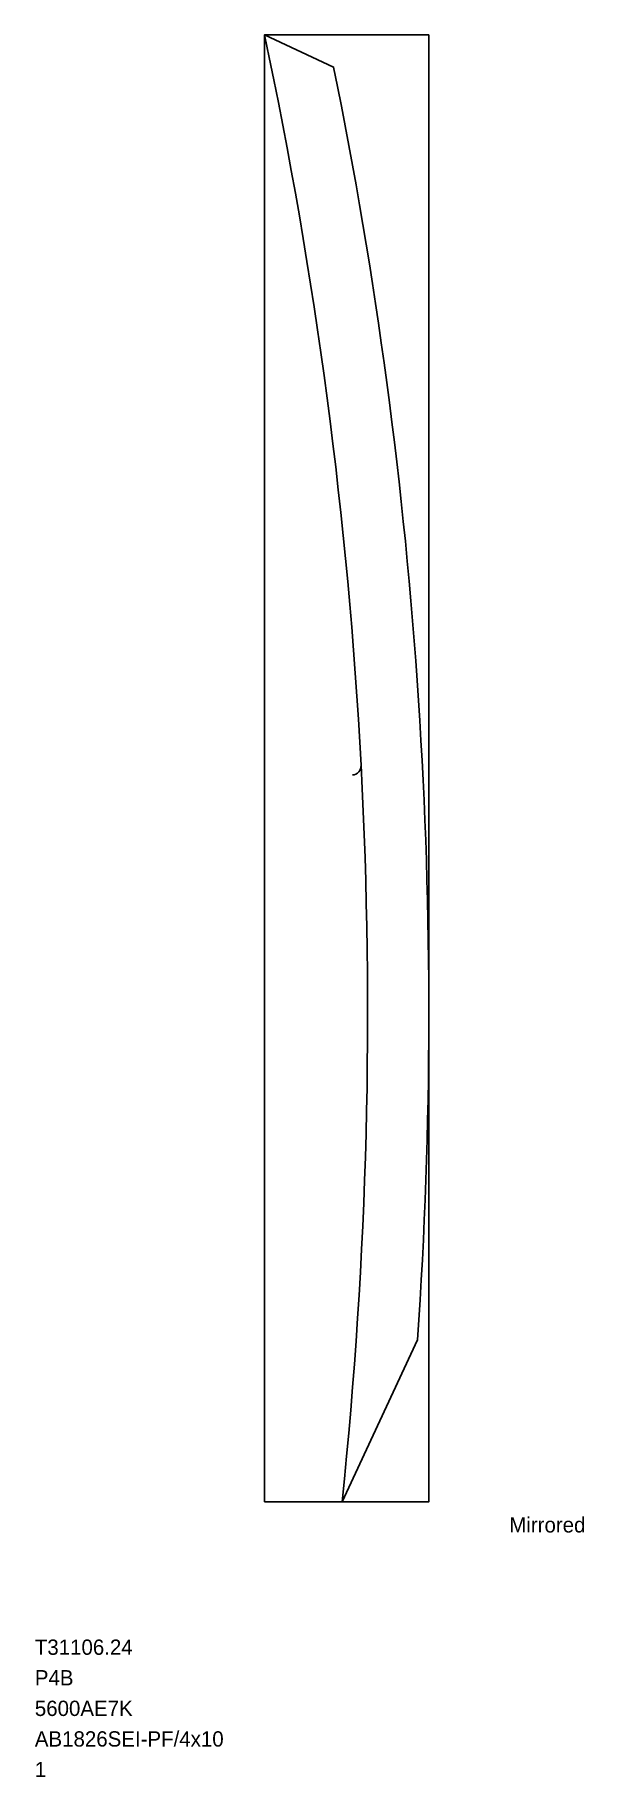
# Model space of a CAD drawing. Header units: metres. Extents: x -7.5 to 10.4, y -9 to 48.
import ezdxf

# ---------------------------------------------------------------- set-up
doc = ezdxf.new("R2010")
doc.units = ezdxf.units.M

msp = doc.modelspace()

# ---------------------------------------------------------------- linework, layer by layer
at = {"layer": 'BORDER_Z0P04', "color": 7}
msp.add_lwpolyline([(0, 0), (0, 47.9692), (5.3718, 47.9692), (5.3718, 0)], close=True, dxfattribs=at)
at = {"layer": 'ROUTE_Z0P25LT130RAMP', "color": 3}
msp.add_lwpolyline([(2.87447, 23.769084, 0.414213562), (3.158215, 24.084506, 0.039346332), (0, 47.9692), (2.262061, 46.916499, -0.067431272), (5.003819, 5.303383), (2.535749, -0.000042, 0.039346332), (3.158215, 24.084506)], format="xyb", dxfattribs=at)

# ---------------------------------------------------------------- texts
at = {"layer": 'DESCRIPTION', "color": 1}
msp.add_text('P4B', height=0.5, dxfattribs=at).set_placement((-7.5, -6))
at = {"layer": 'FILENAME', "color": 1}
msp.add_text('5600AE7K', height=0.5, dxfattribs=at).set_placement((-7.5, -7))
at = {"layer": 'ITEMNUMBER', "color": 1}
msp.add_text('T31106.24', height=0.5, dxfattribs=at).set_placement((-7.5, -5))
at = {"layer": 'MATERIALNAME', "color": 1}
msp.add_text('AB1826SEI-PF/4x10', height=0.5, dxfattribs=at).set_placement((-7.5, -8))
at = {"layer": 'Qty', "color": 1}
msp.add_text('1', height=0.5, dxfattribs=at).set_placement((-7.5, -9))
at = {"layer": 'RUNFIELD', "color": 1}
msp.add_text('Mirrored', height=0.5, dxfattribs=at).set_placement((8, -1))

doc.saveas('drawing.dxf')
